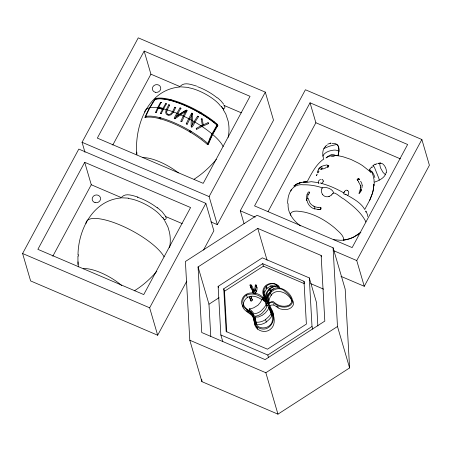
<?xml version="1.0" encoding="UTF-8"?>
<svg xmlns="http://www.w3.org/2000/svg" width="452" height="452" viewBox="0 0 452 452"><rect width="100%" height="100%" fill="white"/><g stroke="black" fill="none" stroke-linecap="round" stroke-linejoin="round"><path stroke-width="0.68" d="M78.072 261.849L78.309 266.878M374.171 182.179L376.42 181.45A24.933 22.775 -16.3 0 0 378.369 180.591L379.234 180.162L378.827 178.252L374.516 167.506A9.221 1.311 69.2 0 0 373.764 166.313L373.007 165.664L373.03 166.511M161.33 102.564L160.488 102.401A38.279 9.854 -69.4 0 0 157.646 107.768L155.556 112.288L156.386 112.537M77.93 256.131L77.964 264.499M373.827 184.263L373.714 186.405A42.375 38.714 -16.3 0 1 372.442 193.354M374.07 185.659L374.183 182.552M373.81 184.557L373.776 185.331A41.996 38.364 -16.3 0 1 372.516 193.044L370.171 199.321L364.719 209.496C361.159 202.812 353.035 198.541 346.865 195.015M252.939 291.461L250.719 287.715L250.029 284.946A0.706 0.644 -16.3 0 1 250.216 284.72L250.979 284.737L251.843 285.89A23.397 21.374 -16.3 0 1 252.425 286.89L252.866 287.811A8.046 7.351 -16.3 0 1 253.205 290.918L252.9 292.173L253.261 293.41M250.696 287.67L250.758 287.427A0.706 0.644 -16.3 0 1 250.945 287.206L251.578 287.144M185.495 111.785L183.235 116.006L184.196 116.43A46.386 12.034 -69.2 0 1 187.128 110.678L186.348 110.118A46.149 17.741 -37 0 0 179.76 114.186L179.088 114.644M287.653 203.44C287.517 193.919 292.116 183.427 303.36 184.8C309.852 184.619 316.31 185.851 322.468 187.846C322.338 187.992 322.219 188.145 322.112 188.303A4.091 3.842 29.6 0 0 321.767 188.891M77.993 254.951C78.286 229.514 93.135 200.27 121.13 197.942M78.286 256.12L78.405 254.73M343.978 192.603L344 193.004A37.957 11.47 28.3 0 0 336.034 188.834L333.847 187.834A30.657 9.26 28.3 0 0 330.954 186.597A35.974 10.871 28.3 0 0 321.423 183.388M187.128 110.678L186.619 110.452M288.144 203.694C287.359 211.954 292.54 219.582 298.761 224.503A65.958 60.257 -16.3 0 0 299.778 225.339L300.467 225.887M263.539 294.698A8.831 8.068 -16.3 0 0 264.234 297.845L266.46 300.411L266.516 299.783A12.656 11.566 -16.3 0 1 266.72 298.529L268.285 294.625L271.426 290.822M268.222 302.015L268.143 299.642A11.001 10.046 -16.3 0 1 268.352 297.868C269.432 290.031 279.579 285.229 285.336 291.743C288.704 294.512 294.811 300.184 289.975 304.416A5.345 4.882 -16.3 0 1 288.568 305.377C283.698 307.377 278.036 305.851 274.234 302.382C272.313 299.286 268.748 304.693 268.222 302.015L268.584 303.258M338.401 153.855L337.983 155.782C338.881 151.962 340.322 146.73 336.401 144.137A4.932 4.509 -16.3 0 0 334.209 143.42L332.446 143.448A13.537 12.368 -16.3 0 0 332.011 143.504M201.18 125.735L201.694 126.605L208.525 123.645L208.163 122.645L202.965 124.984A1.203 0.362 -58.9 0 0 202.733 125.385L202.688 125.47M250.012 311.383L249.284 308.897L249.617 309.128A29.041 26.527 -16.3 0 1 250.645 309.897L252.775 312.106A26.046 23.798 -16.3 0 1 253.606 313.428L253.877 313.807L255.487 313.586A12.164 11.114 -16.3 0 0 261.431 310.631C262.991 308.614 266.923 305.575 265.838 302.772A29.572 27.013 -16.3 0 0 265.273 302.066L264.149 300.862A22.606 20.651 -16.3 0 0 261.979 299.032M250.702 311.874A29.041 26.527 -16.3 0 1 251.374 312.383L253.504 314.592A26.046 23.798 -16.3 0 1 254.335 315.914L254.555 316.298L256.211 316.072A12.164 11.114 -16.3 0 0 262.16 313.112C264.42 310.575 268.398 307.077 266.239 303.309M338.633 147.041L338.949 150.928A15.249 13.933 -16.3 0 1 338.797 151.906L338.61 152.832M216.96 125.119L217.638 124.526M191.439 115.774L191.569 115.254M207.491 144.233L207.604 143.9L207.649 144.357M374.024 181.681L374.081 179.823L373.488 177.353A12.125 5.548 74.4 0 0 373.211 175.879L371.917 172.026A4.164 1.904 74.4 0 0 371.431 171.257L369.872 170.071A6.305 2.887 74.4 0 0 369.216 170.048L369.16 170.003M360.408 189.038L359.057 193.241M361.645 188.733L361.255 190.026A10.842 9.673 77.8 0 1 360.267 192.01L359.769 192.71A10.554 9.435 77.2 0 1 359.464 193.111L359.306 193.281A3.373 3.006 78.4 0 1 359.154 193.445A1.322 1.181 78.8 0 1 359.001 193.569L358.995 193.563M255.572 290.828L255.651 290.495M255.216 293.512A12.085 11.04 -16.3 0 0 255.996 292.235L256.273 291.664A9.859 9.012 -16.3 0 0 257.103 288.704L256.391 285.15L255.583 284.777A0.655 0.599 -16.3 0 0 255.363 284.941L255.126 286.653A10.509 9.599 -16.3 0 1 254.922 288.009L254.645 289.048A23.397 21.374 -16.3 0 1 253.612 291.789M386.194 172.5C385.403 176.094 382.364 178.58 379.234 180.162M145.312 117.124L145.617 117.26L145.075 117.017L147.488 111.768A44.584 12.447 -66.3 0 1 149.471 107.842M290.873 190.959L291.207 189.665M338.802 151.889L338.429 150.889L335.966 150.16A9.221 4.554 -14.6 0 0 333.808 150.109C329.807 150.539 324.7 152.041 322.881 155.889L322.982 156.115M191.755 126.232C190.456 128.385 191.591 117.266 191.439 115.791L187.196 124.21L186.235 123.758L188.699 118.695A45.556 12.108 -67.8 0 1 191.558 113.463L191.823 113.729M191.829 114.328L191.942 113.927M158.477 108.039L158.443 108.073A44.595 12.311 33.3 0 1 161.754 109.068M372.442 193.354L369.561 200.502M180.964 108.282A46.748 13.046 -65.6 0 0 177.777 113.616L176.862 113.249A46.686 13.012 -65.6 0 1 180.037 107.887L180.958 108.339L180.054 107.943M263.765 292.8L264.533 290.726M192.01 125.368L192.213 124.763M333.536 192.541C332.621 188.947 325.954 186.484 322.491 187.823M307.01 194.767L308.004 192.524L308.936 191.806A0.638 0.497 -63.7 0 1 309.326 192.292M217.615 124.594L217.175 124.893M145.617 117.26L145.007 117.509L145.222 117.085M249.77 297.292L249.696 297.975A0.814 0.74 -16.3 0 0 249.86 298.275L250.702 298.597A0.65 0.593 -16.3 0 0 250.95 298.535L251.645 296.981A0.774 0.712 -16.3 0 0 251.448 296.704L250.685 296.478L250.024 296.885A1.785 1.633 -16.3 0 0 249.809 297.218L250.419 300.461A0.814 0.74 -16.3 0 0 250.583 300.761L251.431 301.083A0.65 0.593 -16.3 0 0 251.674 301.015L252.369 299.467A0.774 0.712 -16.3 0 0 252.171 299.19L252.018 299.088M308.659 194.36L309.111 193.173M166.246 109.587L168.669 104.966M217.084 125.108L217.158 124.921A42.612 12.871 28.3 0 0 155.81 99.197L155.601 99.372M173.517 111.955L175.76 107.401L174.783 107.226L172.63 111.587L173.511 112.062L171.014 114.814L168.5 115.492L166.217 114.096L165.726 112.458L166.003 110.344L166.217 109.666L167.167 109.892L169.686 105.113L168.765 104.802M207.587 144.273L207.965 144.42L208.389 143.47A47.889 12.656 -68.3 0 1 212.389 134.329L215.706 128.232L217.853 125.272M207.796 143.448L209.655 139.001M208.056 122.752L208.525 123.645M181.817 121.628L180.862 121.221L183.224 116.028M155.595 112.294L156.256 112.401L158.398 108.084M256.391 285.15L256.38 286.218A9.859 9.012 -16.3 0 1 255.538 289.178L255.267 289.749A12.085 11.04 -16.3 0 1 254.487 291.026L253.402 292.252L253.617 291.789M184.179 116.469L181.828 121.599L180.856 121.204M250.498 299.778L250.532 299.704A1.785 1.633 -16.3 0 1 250.628 299.54M255.736 320.621L256.075 322.412A10.837 9.899 -16.3 0 0 256.668 324.344L256.832 324.722L258.651 324.717A13.961 12.752 -16.3 0 0 262.081 324.095L262.889 323.824A13.345 12.187 -16.3 0 0 266.284 322.033L268.968 319.626A24.837 22.69 -16.3 0 0 270.997 317.304L272.036 315.897L268.985 307.45L268.612 308.315A14.165 12.938 -16.3 0 1 267.708 309.993L265.386 312.857L262.143 315.389L258.324 317.016L254.855 317.044L255.578 319.53A11.097 10.136 -16.3 0 0 255.612 319.824M155.793 99.225L155.731 98.559A43.008 12.989 28.3 0 1 158.573 98.107L160.895 98.067A43.008 12.989 28.3 0 1 211.864 119.904L214.547 121.955M211.977 133.871L216.977 125.085M161.274 113.689C158.607 113.379 164.189 109.344 161.658 108.955M333.277 193.117C335.09 191.699 341.526 198.315 343.836 198.993C352.294 205.361 361.244 212.237 365.939 221.988M163.172 109.248L163.748 108.842A0.78 0.61 5.4 0 1 163.584 109.124L163.607 109.101M163.285 108.898L162.997 108.361A42.132 11.447 -66.8 0 1 165.635 103.661L166.466 103.79A42.68 11.605 -66.9 0 0 163.573 108.892L161.183 113.582L160.409 113.35M185.348 111.864L185.331 111.859A46.466 17.871 -37 0 0 180.591 114.814C176.229 117.848 171.302 122.277 176.862 113.249M307.106 181.8C311.411 173.709 315.666 165.042 323.186 159.415M84.993 152.313L82.061 142.29L138.261 37.849L265.313 92.146L273.522 120.215L217.322 224.655L210.841 221.881M186.772 281.144L157.669 335.226L30.617 280.929L22.6 253.51L78.801 149.075L205.852 203.366L213.869 230.786L203.502 250.058M144.165 51.076L97.333 138.109L203.208 183.354L250.041 96.327L144.165 51.076L150.917 74.179L112.785 145.047M84.705 162.302L37.872 249.334L143.747 294.58L190.58 207.547L84.705 162.302L91.27 184.749L52.799 256.239M217.322 224.655L209.112 196.586L265.313 92.146M157.669 335.226L149.652 307.806L205.852 203.366M244.052 223.655L240.289 210.785L305.416 89.75L421.869 139.515L429.4 165.268L364.272 286.297L340.983 276.347M310.038 102.796L254.561 205.897L352.153 247.6L407.631 144.499L310.038 102.796L315.875 122.746L268.081 211.559M364.272 286.297L356.741 260.55L421.869 139.515M320.722 209.219L320.66 209.299A0.763 0.723 81.6 0 1 320.395 209.344L320.378 209.366A5.153 4.876 -84 0 1 319.733 209.451M149.482 107.819L153.313 101.525A26.346 7.255 -66.2 0 1 155.064 99.135L155.759 98.592M149.934 107.745L153.883 101.248A27.284 7.514 -66.2 0 1 154.245 100.728L155.369 99.191A43.285 13.08 28.4 0 1 157.917 98.824L160.251 98.785A43.279 13.068 28.3 0 1 211.542 120.757L214.237 122.82M177.783 113.667L175.755 117.328A7.113 2.554 -51.8 0 1 174.98 118.305L174.76 118.577L174.178 118.204M189.642 119.181L188.699 118.74M325.333 146.493C322.632 149.25 322.321 153.409 323.152 156.997A24.933 22.775 -16.3 0 0 323.626 158.889L323.762 159.307M207.423 144.205L208.265 144.544A48.048 12.515 -68.2 0 1 212.649 134.425L217.898 125.34M191.552 113.39C192.32 114.136 191.055 112.605 192.411 113.424M268.081 293.557L267.398 294.8A17.549 16.035 -16.3 0 0 266.64 296.597L266.087 299.45L264.917 297.778M333.361 239.667L340.661 240.289L343.447 240.153L343.836 239.503C343.113 234.543 338.209 231.407 334.892 228.079A36.002 13.955 32.4 0 0 327.796 222.683C320.53 217.711 312.445 213.779 303.784 211.982C299.625 211.581 293.388 209.53 290.444 213.485L290.822 215.35M194.077 121.577L197.609 116.141L198.468 116.769A43.132 12.407 -64 0 0 194.981 122.13M316.485 175.562L316.999 174.726M172.602 111.621C171.783 113.169 169.822 115.226 168.082 114.305M292.128 301.269C287.692 290.805 271.963 286.263 269.076 300.354A11.001 10.046 -16.3 0 0 268.872 302.128L268.923 303.45M348.322 193.908L348.791 192.298A1.927 1.74 52.4 0 0 348.741 192.055A2.102 1.938 49.3 0 0 348.317 191.23A2.639 2.492 46.3 0 0 347.294 190.416M328.502 166.715L328.79 165.709M344.481 191.49L345.565 190.439A2.023 1.921 45.3 0 1 347.322 190.354M271.307 313.411L270.268 314.818A24.837 22.69 -16.3 0 1 268.239 317.14L265.556 319.547A13.345 12.187 -16.3 0 1 262.16 321.338L261.352 321.609A13.961 12.752 -16.3 0 1 257.922 322.231L256.103 322.236L255.945 321.858A10.837 9.899 -16.3 0 1 255.329 319.931M357.549 180.246A4.254 3.599 53.4 0 1 357.419 180.088L357.673 179.8A2.203 0.898 -32.7 0 1 358.221 179.354L358.803 179.026A0.876 0.362 -32.7 0 1 359.368 178.998L359.408 179.653M278.082 287.698L277.539 285.833C270.505 279.104 259.041 289.709 265.364 296.964L266.46 300.411M273.567 286.331C267.748 285.201 262.861 291.828 264.697 297.201M180.597 85.931C184.862 81.761 191.693 84.767 196.631 86.089M121.882 196.902C126.142 192.733 132.978 195.739 137.911 197.061M336.791 144.397L329.836 146.086L323.931 148.437M318.609 169.257L320.152 167.568L321.66 166.472L318.609 169.257L320.152 167.568L322.44 166.031L326.756 164.912M321.129 169.127L321.05 169.217A2.26 1.379 -46.1 0 0 320.813 169.494M216.338 159.415C209.931 167.014 202.513 173.817 194.14 179.201M156.81 271.319C150.318 278.85 142.832 285.619 134.334 290.817M278.895 286.229L276.692 286.178A12.119 11.074 -16.3 0 0 274.844 286.472C270.194 287.365 267.07 291.67 265.991 296.049A12.656 11.566 -16.3 0 0 265.793 297.297L265.736 297.924L263.51 295.359A8.831 8.068 -16.3 0 1 262.81 292.212C262.663 283.737 273.341 280.59 278.895 286.229L279.438 288.093M369.736 169.155L371.934 166.782M369.612 170.088L370.047 169.619M277.539 285.833L274.889 285.997A9.277 8.475 -16.3 0 0 273.375 286.359L269.172 288.715L266.669 292.314A17.549 16.035 -16.3 0 0 265.917 294.111L265.364 296.964M155.347 98.96L155.697 99.344M371.99 167.579L372.324 167.234M186.49 110.876L186.264 111.096A4.565 1.22 -51.7 0 1 185.495 111.774M198.468 116.769L197.586 116.254M265.957 288.517L267.03 287.545M322.05 168.184L322.4 167.878M360.837 232.3L353.95 236.944A31.448 28.73 -16.3 0 1 349.283 238.848L343.458 240.142M360.752 232.401L357.08 235.176M325.994 158.008L326.536 157.59M373.007 165.664L375.087 164.014M246.577 294.992C239.198 299.891 243.639 308.614 250.504 311.264C256.069 315.49 252.589 325.841 260.764 327.57A9.006 8.232 -16.3 0 0 263.233 327.892A9.113 8.322 -16.3 0 0 268.951 326.061L269.884 325.299A8.791 8.029 -16.3 0 0 271.968 322.355C275.409 308.902 261.205 289.433 246.577 294.992L247.306 297.478C244.634 299.348 242.809 302.755 243.577 306.044M360.261 192.004L360.741 191.45A3.52 2.802 -87.8 0 0 360.99 190.976L361.193 189.964L360.594 189.778A1.723 1.373 -87.8 0 0 360.154 190.06M331.661 194.993L329.542 196.241M176.257 116.644L176.455 116.497M176.286 116.622L176.862 116.209M176.517 116.458L177.06 116.062M176.975 116.13L177.438 115.802M177.466 115.78L178.071 115.35M177.67 115.633L178.478 115.068M293.981 186.009L297.258 183.823L300.953 182.552L297.258 183.823L293.981 186.009C297.501 182.964 302.23 181.97 306.772 181.879L303.139 182.162L306.772 181.879M178.133 115.311L178.681 114.927M178.596 114.989L179.06 114.667M321.022 169.489L322.44 168.489M270.567 290.692L273.562 289.031M179.529 114.345L179.76 114.186A46.177 17.752 -37 0 1 186.348 110.118L186.546 110.734M203.242 124.712A40.138 1.701 79.2 0 1 202.185 118.949L201.168 119.034M179.766 114.203L180.331 115.017M375.177 164.737L375.476 164.545M326.66 157.505C330.452 155.092 335.265 155.16 339.514 156.019A36.595 16.153 30.5 0 1 343.576 156.929L350.927 159.42L358.357 163.082A34.629 15.283 30.5 0 1 362.498 165.596L370.809 172.116L369.301 170.127M321.146 255.482L324.813 321.084L265.115 359.606L201.739 332.525L198.072 266.923L257.77 228.401L321.146 255.482L321.541 256.838M222.813 341.689L220.847 334.972L218.13 286.376L262.352 257.838L309.292 277.901L316.564 302.755L317.863 325.994M303.993 281.319L306.383 324.084L267.465 349.198L226.158 331.542L223.768 288.777L262.68 263.669L303.993 281.319L304.354 282.562M226.768 331.926L224.491 291.263L263.409 266.155L304.716 283.805M210.768 336.305L208.971 304.202L219.022 297.715M220.847 334.972L267.787 355.029L312.016 326.497L309.292 277.901M189.8 340.232L265.844 372.731L337.486 326.502L333.084 247.775L257.041 215.276L185.399 261.505L189.8 340.232L201.914 381.652L277.957 414.151L349.599 367.922L345.198 289.195L333.084 247.775M267.285 301.394L267.386 302.111A7.571 6.916 -16.3 0 0 267.607 303.049L268.488 304.015L270.675 302.501L272.341 302.32L277.545 305.535A12.317 11.255 -16.3 0 0 280.031 306.546C284.223 307.75 289.834 307.36 292.167 303.117A4.452 4.068 -16.3 0 0 292.726 301.727C291.998 291.003 274.307 280.845 268.674 294.275A14.114 12.893 -16.3 0 0 267.279 301.394M254.38 321.931C254.114 329.898 264.126 334.181 270.16 329.508C275.878 325.276 274.647 317.174 272.098 311.501A39.923 36.471 -16.3 0 0 269.403 306.445C272.019 303.043 275.788 306.06 278.274 308.021A12.317 11.255 -16.3 0 0 280.76 309.032C284.952 310.236 290.557 309.846 292.896 305.603A4.452 4.068 -16.3 0 0 293.455 304.213L293.455 302.478L292.687 300.354M196.202 128.498L196.739 129.3L201.694 126.605M375.781 164.358L376.403 164.019M327.627 144.177L330.977 143.086M247.306 297.478C251.713 294.84 257.205 296.529 261.143 299.247M202.168 118.904L201.208 118.972A40.742 1.78 79.2 0 0 202.343 125.131L196.241 128.374L196.744 129.3M307.021 182.376L311.253 181.687L318.462 182.659M319.858 179.828L319.202 180.258A6.181 4.401 6.5 0 0 318.666 180.868L318.293 182.444A1.927 1.373 6.5 0 0 318.705 183.026L318.937 183.201M376.652 163.884L377.194 163.658M187.173 124.227L186.264 123.82M328.87 196.501L328.169 196.693A5.887 5.537 -27.6 0 1 322.592 194.518M378.211 163.341L380.844 163.223L380.064 163.019L379.674 163.861L380.398 167.692L383.042 172.393L385.358 174.692M327.836 167.076L327.7 165.008L327.706 165.353M330.61 143.137L330.079 143.233M270.211 285.924L272.257 285.709L275.076 286.263M202.728 125.746L203.004 125.696L202.581 125.769M327.847 165.601L328.745 165.635M179.851 86.97C147.629 89.824 134.803 125.436 136.679 153.527M325.875 167.291L327.163 167.15M249.284 308.897L249.589 308.863A14.379 13.136 -16.3 0 0 253.996 307.642L258.007 305.19L260.307 302.473A18.425 16.831 -16.3 0 0 261.132 301.043L261.985 299.032M169.562 105.192L168.856 104.824M256.487 287.206L257.12 287.636M192.027 127.165L191.213 126.848M160.466 102.378L161.33 102.508M319.733 209.44L318.745 209.429M158.347 108.084L157.658 107.796A44.635 13.492 28.3 0 0 144.719 112.017M191.784 126.888C194.207 125.972 196.53 117.401 192.236 124.724L192.326 120.373L191.281 120.351M181.224 86.88L188.755 87.462M122.503 197.852L128.357 198.134M191.156 126.803L191.473 126.814M318.044 207.321L319.948 207.304A4.48 4.198 66.7 0 1 320.174 207.321M322.056 179.732L322.513 179.828M317.937 209.366L314.513 208.813A2.65 1.017 77.9 0 0 314.807 208.587L314.92 207.75L314.281 206.592A5.294 2.034 77.9 0 0 313.886 206.208L313.79 206.135A10.808 9.684 -63 0 1 309.829 202.716L308.106 198.23A1.48 0.74 -51.2 0 0 307.857 198.236L307.309 198.535A0.847 0.424 -51.2 0 0 307.061 198.812L306.738 199.614A3.853 1.921 -51.2 0 0 306.733 200.496M192.128 113.831L192.688 113.576L191.75 113.153M169.766 99.412L171.24 99.785M169.172 100.135L170.658 100.508M158.692 107.542A0.672 0.503 -11.7 0 0 158.793 107.062L162.997 108.361M159.505 117.571L160.997 117.966M159.104 118.537L160.596 118.932M222.599 108.661C224.452 109.463 225.949 106.536 224.006 105.638M163.884 219.632C165.387 220.35 167.121 218.09 165.709 216.971M336.74 155.725L335.491 155.448A6.029 4.543 -9.1 0 0 334.576 154.963L332.717 154.539A4.209 3.17 -9.1 0 0 331.265 154.652L327.598 156.59A12.306 9.266 -9.1 0 0 326.57 157.567M273.46 304.185L273.997 304.371M217.61 125.306L217.209 124.961M358.379 178.659L358.854 178.981M315.875 122.746L400.54 158.923M150.917 74.179L180.76 86.931M224.062 105.435L241.391 112.842M82.061 142.29L209.112 196.586M240.289 210.785L255.171 217.141M334.096 250.871L356.741 260.55M91.27 184.749L122.08 197.914M165.359 216.412L182.224 223.621M310.705 283.641L323.638 289.167M22.6 253.51L149.652 307.806M199.694 111.972L201.349 112.938M199.292 112.774L200.954 113.746M278.426 307.275L276.777 306.202M189.733 130.605L191.399 131.6M189.218 131.521L190.874 132.509M256.809 326.768C269.059 335.13 277.986 319.089 271.375 309.015A39.923 36.471 -16.3 0 0 268.674 303.964L267.386 302.111A29.273 26.741 -16.3 0 0 263.075 297.54C257.081 290.839 243.21 290.76 241.65 301.309C240.645 307.936 248.662 309.326 251.628 313.744C254.414 317.671 253.007 323.406 256.809 326.768L257.538 329.254M247.024 310.886L252.272 314.79M242.312 304.857C242.752 312.445 253.86 312.852 254.154 320.79M320.564 209.31L320.423 208.982A2.254 1.605 -80 0 1 320.355 208.44L320.536 207.666L320.897 207.677A1.492 1.429 86.9 0 0 320.92 207.875L320.971 208.231M186.405 110.582L186.416 110.604A0.689 0.305 28.4 0 0 186.563 110.683M344.893 194.061L345.311 194.354A2.232 0.684 32.5 0 0 345.831 194.659M202.004 138.747L204.784 140.911A43.635 13.057 28.8 0 1 207.824 143.448M155.471 99.293L155.115 99.169M157.336 207.553L162.132 211.745L165.624 216.355M217.61 97.83L220.853 100.773L223.757 104.322M145.764 116.497L145.883 116.757A1.22 0.921 0.1 0 1 145.759 117.124M265.968 303.332L270.234 309.462L272.618 315.377M357.538 180.252L358.639 181.551M359.238 179.416L359.159 179.314A3.667 3.333 55.7 0 0 358.832 179.003M223.373 109.887L225.797 113.977L228.141 121.13A45.878 41.912 -16.3 0 1 228.989 130.345A45.064 41.172 -16.3 0 1 228.158 137.323M164.364 220.474L164.946 221.243M174.591 118.384L174.941 118.853M266.968 305.795L266.567 305.258A29.572 27.013 -16.3 0 0 266.437 305.094M165.635 103.655L166.517 103.92M223.796 109.87L221.339 106.327L222.118 107.457M164.2 219.576L162.618 217.299L163.404 218.429M322.525 194.563L321.683 192.608L321.474 190.292A5.26 4.932 -1.6 0 1 321.818 188.908M165.24 221.633L167.958 227.068L169.421 232.102A45.878 41.912 -16.3 0 1 170.268 241.317A45.064 41.172 -16.3 0 1 169.562 247.707M271.369 313.807L270.522 311.637M366.126 211.157L367.64 215.203M270.098 310.722L270.347 311.264M174.783 107.226L175.772 107.44M385.516 167.664L385.104 166.816A13.537 12.368 -16.3 0 0 384.409 165.652L383.33 164.409A4.932 4.509 -16.3 0 0 381.33 163.325L380.861 163.234A6.39 5.836 -16.3 0 0 378.109 163.398M249.973 285.184L252.058 288.551L252.9 292.173M253.719 316.931L255.702 324.446M385.646 167.963L385.929 168.703A9.057 8.272 -16.3 0 1 386.279 172.511M271.449 314.044L272.036 315.897M337.486 326.502L349.599 367.922M312.016 326.497L312.801 329.18M257.77 228.401L267.087 260.256M262.68 263.669L263.409 266.155M270.042 288.868L270.771 291.354M270.584 292.958L271.307 295.444M269.172 288.715L269.72 290.574M266.07 286.088L266.793 288.568M268.68 303.964L269.403 306.445M270.047 309.688L270.771 312.174M268.985 307.45L269.714 309.936M263.058 297.563L263.42 298.806M262.708 298.422L263.437 300.902M265.556 319.547L266.284 322.033M255.239 285.172L255.6 286.415M255.544 289.178L256.273 291.664M251.363 285.195L251.724 286.438M251.199 296.557L252.261 300.371M267.787 355.029L268.578 357.718M250.222 298.518L250.945 301.004M256.103 322.236L256.832 324.722M247.6 309.27L248.329 311.75M265.844 372.731L277.957 414.151M246.628 309.439L247.351 311.92M223.768 288.777L224.491 291.263M218.13 286.376L218.525 287.721M198.072 266.923L208.971 304.202M253.075 291.879L253.352 293.032M367.363 215.7L367.527 216.457M255.346 319.926L254.956 317.818A11.097 10.136 -16.3 0 1 254.849 317.044M163.392 109.243L162.183 108.785A43.725 12.097 33.4 0 0 158.426 107.717M360.481 185.19L360.594 186.032M320.976 208.293L320.999 208.525A0.893 0.836 84 0 1 320.767 209.242M201.795 379.544L201.914 381.652M136.786 152.07L136.911 154.742M128.221 198.535A22.543 6.814 28.3 0 1 161.872 217.163M85.959 223.457A44.635 13.492 28.3 0 1 120.678 225.265A44.635 13.492 28.3 0 1 164.11 256.855M83.236 268.782A26.9 8.13 28.3 0 1 121.718 285.591M137.351 197.202A21.911 6.622 28.3 0 1 157.443 208.033M207.621 143.905A0.887 0.435 68.9 0 1 207.722 143.397M145.013 117.509A43.454 13.012 28.9 0 1 147.838 117.096L150.166 117.085A43.454 13.012 28.9 0 1 201.434 139.628L204.202 141.781A43.454 13.012 28.9 0 1 207.502 144.572M214.31 122.825A43.296 13.17 28.3 0 1 217.056 125.091M192.354 120.435A44.375 5.418 89.8 0 1 192.614 113.836M191.512 126.328A6.368 1.175 -73.1 0 1 191.817 125.277M158.742 107.09A38.736 9.978 -69.4 0 1 161.245 102.35M163.082 109.265A0.588 0.373 -13.7 0 1 162.471 109.254M163.573 108.887A44.635 13.492 28.3 0 1 223.192 146.595M166.788 111.751A8.644 7.215 -36.4 0 1 167.257 109.859M168.048 114.322A3.492 2.876 -34.2 0 1 166.624 111.915M191.93 114.559A9.831 0.836 -71.6 0 1 192.168 113.734M202.01 138.73A43.635 13.057 28.8 0 0 150.527 116.119L148.183 116.119A43.635 13.057 28.8 0 0 145.702 116.458L147.877 111.808A45.669 12.47 -66.2 0 1 149.9 107.734M209.621 138.967A47.872 12.848 -68.4 0 1 211.931 133.86M214.474 121.955A43.025 13.012 28.3 0 1 217.559 124.515M189.089 87.829A22.543 6.814 28.3 0 1 220.587 106.192M142.888 157.697A26.9 8.13 28.3 0 1 178.342 172.85M197.411 86.682A21.911 6.622 28.3 0 1 217.209 97.931M251.052 311.242A14.379 13.136 -16.3 0 1 250.318 311.349M252.922 288.958A23.397 21.374 -16.3 0 1 253.148 289.376L253.589 290.291A8.046 7.351 -16.3 0 1 253.928 291.721M255.273 291.885A23.397 21.374 -16.3 0 1 254.612 293.653M264.652 300.772A29.273 26.741 -16.3 0 1 266.036 302.134M267.94 302.49A14.114 12.893 -16.3 0 1 268.528 298.857M333.13 193.089A4.215 2.91 -39 0 1 332.785 193.631M332.762 193.603A5.582 4.503 -30.9 0 1 331.525 194.835M329.542 196.23A6.723 6.204 -26.1 0 1 328.864 196.49M323.073 181.501A3.74 2.955 22.7 0 1 321.4 183.359M321.016 183.06A2.023 0.418 4.7 0 1 320.078 182.992M322.502 179.839A2.187 1.718 -13.4 0 1 323.366 181.546M318.688 183.241A1.864 0.401 0.5 0 1 318.332 183.026M320.44 179.676A1.955 1.396 6.5 0 1 321.056 179.664M348.481 194.456A3.898 1.938 -82.6 0 1 347.633 195.157M344.023 192.592A3.486 1.994 -28.7 0 1 344.588 191.507M344.362 194.354A2.017 1.362 -2.5 0 1 343.882 192.981M346.707 194.829A1.904 0.576 32.5 0 1 345.825 194.445M331.463 156.612A6.243 1.384 -10.4 0 1 334.186 156.279M371.702 171.314A8.605 5 62.7 0 1 374.855 177.636M370.872 172.415A4.164 0.667 60.9 0 1 371.115 172.788M316.485 175.427A7.571 4.328 -48.5 0 1 317.101 174.399M328.418 166.839A0.706 0.475 -36 0 1 327.886 167.054M322.621 169.201A9 6.181 -47.6 0 1 325.739 168.008M327.858 166.997A5.051 3.102 -32.2 0 1 327.48 167.048M320.988 169.02A8.204 5.441 -45.9 0 1 321.587 168.393M357.419 180.082A0.729 0.65 53.5 0 1 357.148 179.404M357.278 179.45A1.599 1.446 54 0 1 358.368 178.596M360.436 189.043A12.091 11.091 72.1 0 0 360.611 188.196L360.6 188.038A6.526 5.949 73.4 0 0 360.651 187.439M360.436 186.049A9.034 8.464 69 0 1 360.521 187.433M358.317 181.851A9.317 8.633 67.2 0 1 360.227 185.269M360.606 181.218A10.882 10.775 64.3 0 1 362.278 185.806M362.052 185.845A11.729 11.294 57.5 0 1 361.939 187.795M320.185 207.344A1.096 1.034 72.8 0 1 320.948 207.615M318.694 209.677A18.871 16.221 -35.7 0 1 317.869 209.604M314.468 208.948A13.255 11.893 -64 0 1 306.931 200.434M318.044 207.338A11.238 10.147 -54 0 1 313.784 206.14M307.705 198.287A8.661 8.057 -65.1 0 1 308.326 194.236M306.761 200.49A10.373 9.097 -68.3 0 1 307.049 194.778M309.462 192.286A2.661 2.079 -64.5 0 1 309.191 193.213M336.802 144.38A6.39 5.836 -16.3 0 1 338.599 147.053M325.276 146.442A9.057 8.272 -16.3 0 1 327.033 145.132M357.023 235.096A29.499 26.95 -16.3 0 1 343.452 240.181M365.38 211.044A18.47 16.871 -16.3 0 1 365.984 212.101M318.841 171.534L318.575 172.376A1.605 1.497 -7.6 0 1 318.174 172.732L317.428 172.822L317.298 171.845A3.497 3.266 -7.6 0 1 317.479 171.223L318.106 170.483L318.716 170.997A1.751 1.638 -7.6 0 1 318.841 171.534M95.061 202.615A4.243 3.876 -16.3 0 0 100.485 197.84A4.243 3.876 -16.3 0 0 93.536 196.072A4.243 3.876 -16.3 0 0 95.061 202.615M155.268 92.281A4.243 3.876 -16.3 0 0 160.692 87.507A4.243 3.876 -16.3 0 0 153.748 85.739A4.243 3.876 -16.3 0 0 155.268 92.281"/></g></svg>
